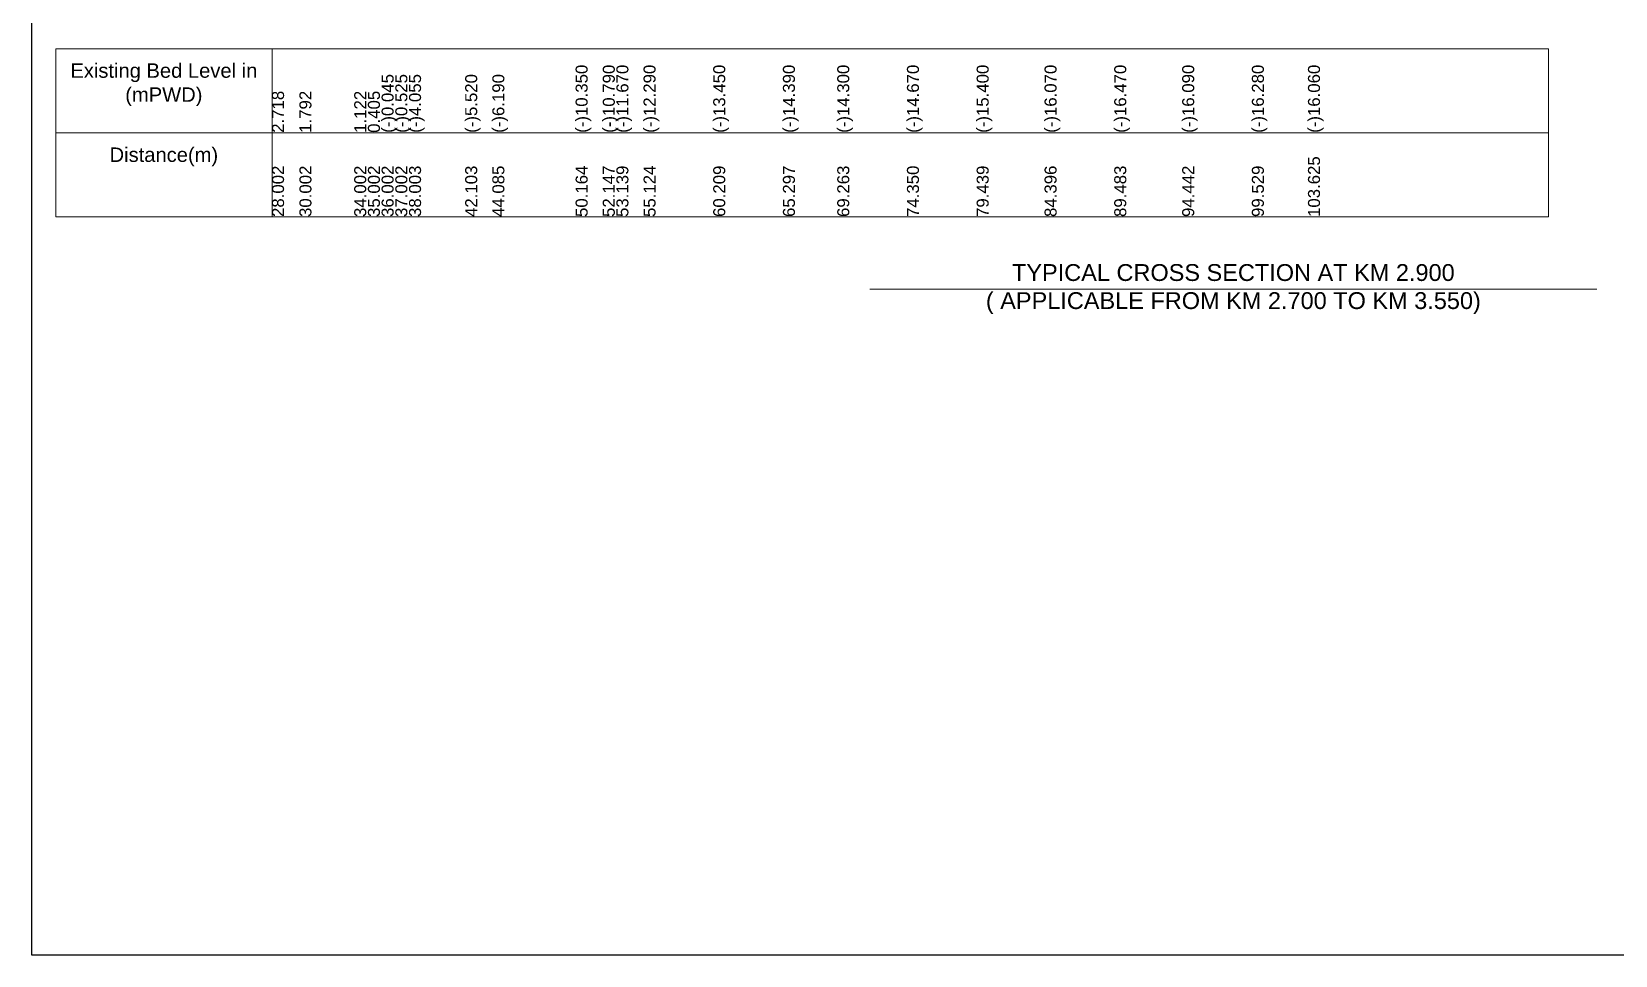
# Model space of a CAD drawing. Header units: inches. Extents: x 89000 to 267201, y -7461 to 18033.
# Drawn here: x 190000 to 196589, y -7071 to -3229 of the extents above; entities that cross this region are included whole.
import ezdxf

# ---------------------------------------------------------------- set-up
doc = ezdxf.new("R2010")
doc.units = ezdxf.units.IN
doc.header["$LTSCALE"] = 7
doc.header["$MEASUREMENT"] = 0
for name, color, linetype, lineweight in [('Cross section Data Border', 7, 'Continuous', 9), ('Cross Section Labels', 7, 'Continuous', 9), ('Long Section Labels', 7, 'Continuous', 9)]:
    doc.layers.add(name, color=color, linetype=linetype, lineweight=lineweight)
doc.styles.get("Standard").update_dxf_attribs({"font": 'arial.ttf'})

msp = doc.modelspace()

# ---------------------------------------------------------------- linework, layer by layer
msp.add_lwpolyline([(190000, 0), (200000, 0), (200000, -7071), (190000, -7071)], close=True)
at = {"layer": 'Cross section Data Border'}
msp.add_lwpolyline([(190100, -3300), (196310.75355, -3300), (196310.75355, -4000), (190100, -4000)], close=True, dxfattribs=at)
for points in [[(191000, -3300), (191000, -4000)], [(190100, -3650), (196310.75355, -3650)]]:
    msp.add_lwpolyline(points, dxfattribs=at)
at = {"layer": 'Cross Section Labels'}
msp.add_lwpolyline([(193488, -4300), (195000, -4300), (196512, -4300)], dxfattribs=at)

# ---------------------------------------------------------------- texts
at = {"layer": 'Cross section Data Border', "char_height": 60, "width": 800, "attachment_point": 5}
for s, insert in [('Existing Bed Level in (mPWD)', (190550, -3450)), ('Distance(m)', (190550, -3750))]:
    msp.add_mtext(s, dxfattribs=dict(at, insert=insert))
at = {"layer": 'Cross Section Labels', "insert": (195000, -4300), "char_height": 70, "attachment_point": 5}
msp.add_mtext('TYPICAL CROSS SECTION AT KM 2.900^J( APPLICABLE FROM KM 2.700 TO KM 3.550)', dxfattribs=at)
at = {"layer": 'Long Section Labels', "char_height": 50, "attachment_point": 1, "rotation": 90}
for s, insert in [('(-)0.045', (191456.03266, -3650)), ('(-)0.525', (191513.03412, -3650)), ('(-)4.055', (191570.04123, -3650)), ('(-)5.520', (191803.75135, -3650)), ('(-)6.190', (191916.74286, -3650)), ('(-)10.350', (192263.27285, -3650)), ('(-)10.790', (192376.28521, -3650)), ('(-)11.670', (192432.81915, -3650)), ('(-)12.290', (192545.93754, -3650)), ('(-)13.450', (192835.82926, -3650)), ('(-)14.390', (193125.83833, -3650)), ('(-)14.300', (193351.91449, -3650)), ('(-)14.670', (193641.87274, -3650)), ('(-)15.400', (193931.91893, -3650)), ('(-)16.070', (194214.46673, -3650)), ('(-)16.470', (194504.43848, -3650)), ('(-)16.090', (194787.11369, -3650)), ('(-)16.280', (195077.02331, -3650)), ('(-)16.060', (195310.50133, -3650)), ('2.718', (191000, -3650)), ('1.792', (191114.00857, -3650)), ('1.122', (191342.01843, -3650)), ('0.405', (191399.02554, -3650)), ('103.625', (195310.50133, -4000)), ('28.002', (191000, -4000)), ('30.002', (191114.00857, -4000)), ('34.002', (191342.01843, -4000)), ('35.002', (191399.02554, -4000)), ('36.002', (191456.03266, -4000)), ('37.002', (191513.03412, -4000)), ('38.003', (191570.04123, -4000)), ('42.103', (191803.75135, -4000)), ('44.085', (191916.74286, -4000)), ('50.164', (192263.27285, -4000)), ('52.147', (192376.28521, -4000)), ('53.139', (192432.81915, -4000)), ('55.124', (192545.93754, -4000)), ('60.209', (192835.82926, -4000)), ('65.297', (193125.83833, -4000)), ('69.263', (193351.91449, -4000)), ('74.350', (193641.87274, -4000)), ('79.439', (193931.91893, -4000)), ('84.396', (194214.46673, -4000)), ('89.483', (194504.43848, -4000)), ('94.442', (194787.11369, -4000)), ('99.529', (195077.02331, -4000))]:
    msp.add_mtext(s, dxfattribs=dict(at, insert=insert))

doc.saveas('drawing.dxf')
